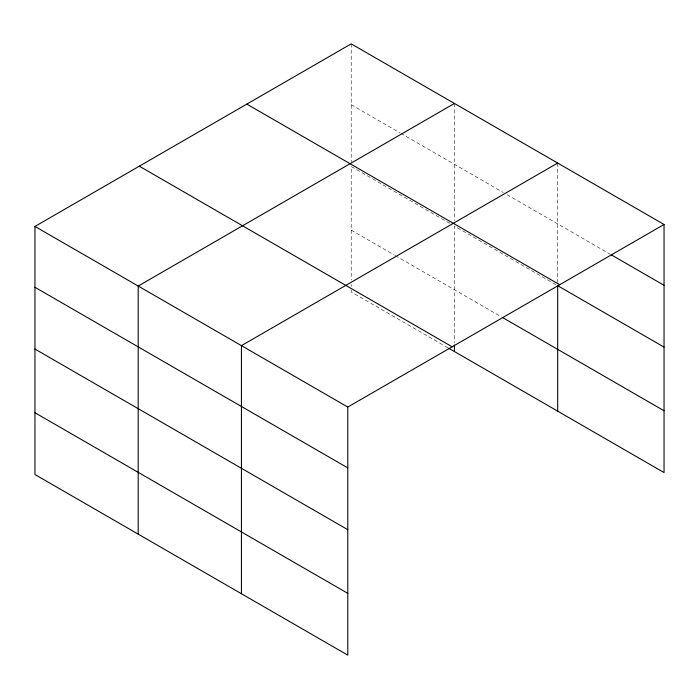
<?xml version="1.0" encoding="UTF-8"?>
<svg xmlns="http://www.w3.org/2000/svg" width="699" height="699" viewBox="0 0 699 699"><rect width="100%" height="100%" fill="white"/><g stroke="black" fill="none" stroke-linecap="round" stroke-linejoin="round"><path stroke-width="0.52" stroke-dasharray="3.5 2.62" d="M351.204 104.684L400.003 132.862M400.946 133.404L503.245 192.47M507.002 194.637L610.393 254.331M449.745 223.374L351.204 166.484L351.204 280.019M555.801 284.607L454.437 226.092L454.437 342.877M351.204 230.146L394.376 255.074M395.311 255.616L501.366 316.848M447.867 347.752L351.204 291.946L351.204 287.604M557.68 163.059L557.68 282.44M454.437 103.452L454.437 220.666M351.204 43.854L351.204 162.142M351.204 284.353L351.204 286.52"/><path stroke-width="1.05" d="M664.05 224.475L351.204 43.854L34.95 226.432L34.95 474.525L347.796 655.146L347.796 407.054L664.05 224.475L664.05 472.568L448.81 348.294M454.437 103.452L138.192 286.04L138.192 534.132M557.68 163.059L241.435 345.647L241.435 593.739M611.337 254.873L664.05 285.314M246.834 104.107L559.689 284.729M664.05 347.106L557.68 285.69L557.68 411.152M502.31 317.39L664.05 410.767M139.311 166.179L452.166 346.8M34.95 226.432L347.796 407.054M34.95 287.272L347.796 467.893M34.95 349.063L347.796 529.693M34.95 412.733L347.796 593.355M454.437 345.044L454.437 351.545"/></g></svg>
